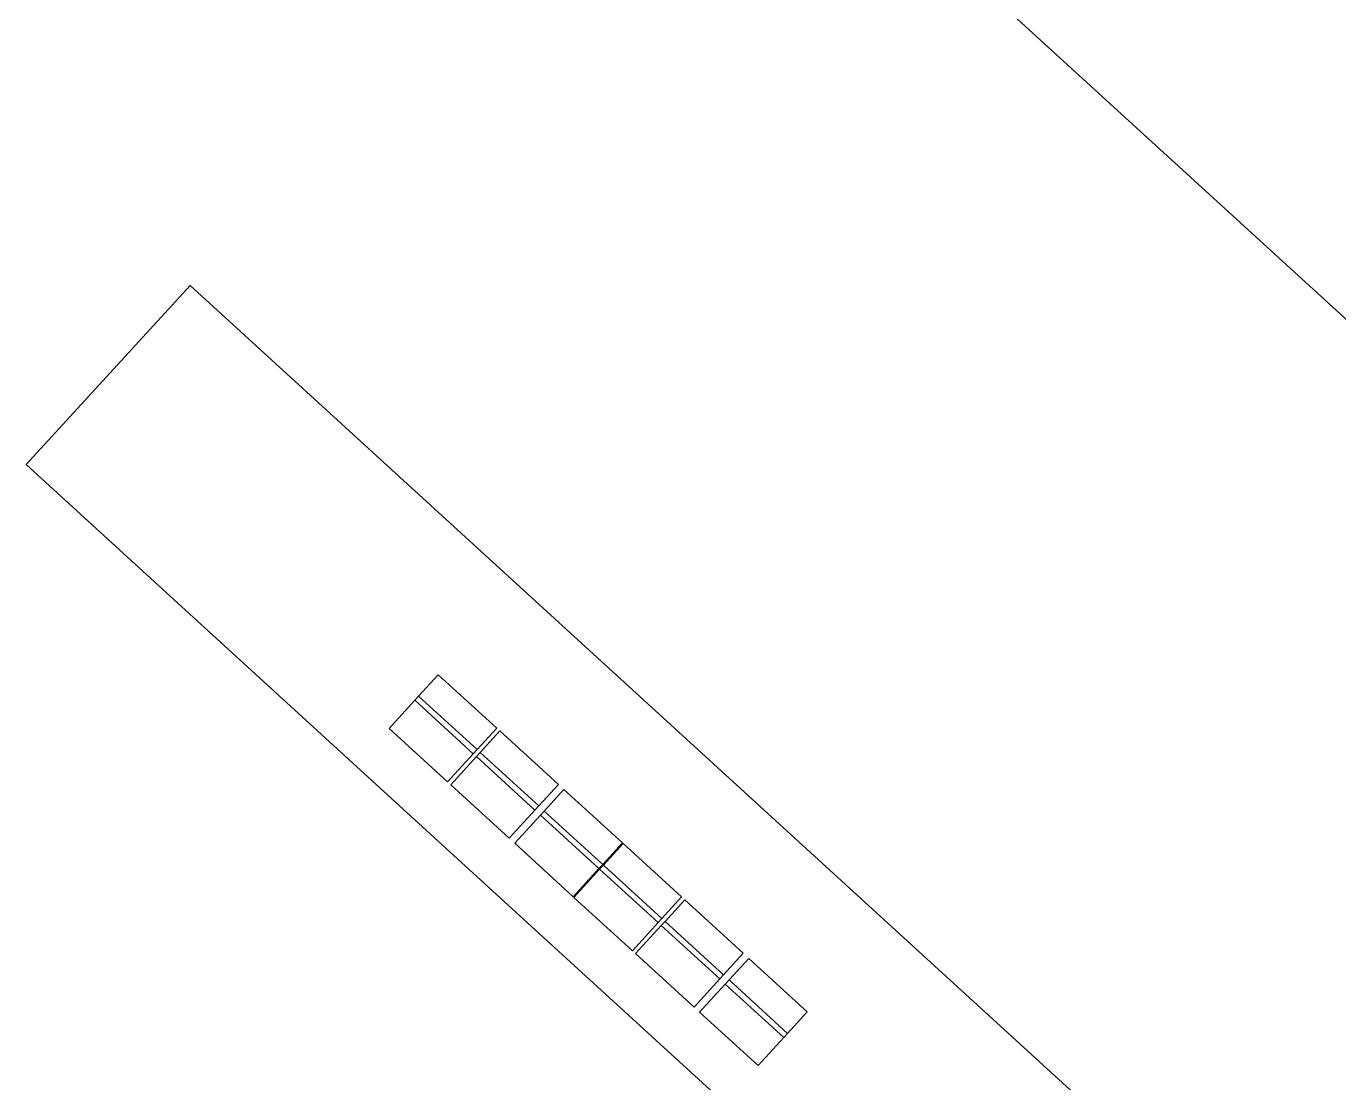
# Model space of a CAD drawing. Header units: metres. Extents: x 750 to 3116, y -341 to 1465.
# Drawn here: x 1590.106 to 1591.836, y 31.636 to 33.028 of the extents above; entities that cross this region are included whole.
import ezdxf

# ---------------------------------------------------------------- set-up
doc = ezdxf.new("R2010")
doc.units = ezdxf.units.M
doc.layers.add('Furniture', color=44, linetype='Continuous', lineweight=5)

# ---------------------------------------------------------------- blocks, each defined once
blk = doc.blocks.new('coffee counter')
at = {"layer": 'Furniture'}
for p, q in [((11493473.3115, 4446058.3521), (11493471.9522, 4446058.3521)), ((11493473.3115, 4446058.3521), (11493473.3115, 4446058.0321)), ((11493472.1694, 4446058.2861), (11493472.065, 4446058.2861)), ((11493472.065, 4446058.2359), (11493472.065, 4446058.2861)), ((11493472.1694, 4446058.2861), (11493472.1694, 4446058.2359)), ((11493472.2838, 4446058.2861), (11493472.1794, 4446058.2861)), ((11493472.1794, 4446058.2359), (11493472.1794, 4446058.2861)), ((11493472.2838, 4446058.2861), (11493472.2838, 4446058.2359)), ((11493472.3938, 4446058.2861), (11493472.2894, 4446058.2861)), ((11493472.2894, 4446058.2359), (11493472.2894, 4446058.2861)), ((11493472.3938, 4446058.2861), (11493472.3938, 4446058.2359)), ((11493472.4994, 4446058.2861), (11493472.395, 4446058.2861)), ((11493472.395, 4446058.2359), (11493472.395, 4446058.2861)), ((11493472.4994, 4446058.2861), (11493472.4994, 4446058.2359)), ((11493472.6138, 4446058.2861), (11493472.5094, 4446058.2861)), ((11493472.5094, 4446058.2359), (11493472.5094, 4446058.2861)), ((11493472.6138, 4446058.2861), (11493472.6138, 4446058.2359)), ((11493472.7238, 4446058.2861), (11493472.6194, 4446058.2861)), ((11493472.6194, 4446058.2359), (11493472.6194, 4446058.2861)), ((11493472.7238, 4446058.2861), (11493472.7238, 4446058.2359)), ((11493472.065, 4446058.2359), (11493472.1694, 4446058.2359)), ((11493472.065, 4446058.2285), (11493472.065, 4446058.2359)), ((11493472.1694, 4446058.2285), (11493472.065, 4446058.2285)), ((11493472.065, 4446058.2285), (11493472.065, 4446058.1901)), ((11493472.1694, 4446058.2285), (11493472.1694, 4446058.2359)), ((11493472.1694, 4446058.2285), (11493472.1694, 4446058.1901)), ((11493472.1794, 4446058.2359), (11493472.2838, 4446058.2359)), ((11493472.1794, 4446058.2285), (11493472.1794, 4446058.2359)), ((11493472.2838, 4446058.2285), (11493472.1794, 4446058.2285)), ((11493472.1794, 4446058.2285), (11493472.1794, 4446058.1901)), ((11493472.2838, 4446058.2285), (11493472.2838, 4446058.2359)), ((11493472.2838, 4446058.2285), (11493472.2838, 4446058.1901)), ((11493472.2894, 4446058.2359), (11493472.3938, 4446058.2359)), ((11493472.2894, 4446058.2285), (11493472.2894, 4446058.2359)), ((11493472.3938, 4446058.2285), (11493472.2894, 4446058.2285)), ((11493472.2894, 4446058.2285), (11493472.2894, 4446058.1901)), ((11493472.3938, 4446058.2285), (11493472.3938, 4446058.2359)), ((11493472.3938, 4446058.2285), (11493472.3938, 4446058.1901)), ((11493472.395, 4446058.2359), (11493472.4994, 4446058.2359)), ((11493472.395, 4446058.2285), (11493472.395, 4446058.2359)), ((11493472.4994, 4446058.2285), (11493472.395, 4446058.2285)), ((11493472.395, 4446058.2285), (11493472.395, 4446058.1901)), ((11493472.4994, 4446058.2285), (11493472.4994, 4446058.2359)), ((11493472.4994, 4446058.2285), (11493472.4994, 4446058.1901)), ((11493472.5094, 4446058.2359), (11493472.6138, 4446058.2359)), ((11493472.5094, 4446058.2285), (11493472.5094, 4446058.2359)), ((11493472.6138, 4446058.2285), (11493472.5094, 4446058.2285)), ((11493472.5094, 4446058.2285), (11493472.5094, 4446058.1901)), ((11493472.6138, 4446058.2285), (11493472.6138, 4446058.2359)), ((11493472.6138, 4446058.2285), (11493472.6138, 4446058.1901)), ((11493472.6194, 4446058.2359), (11493472.7238, 4446058.2359)), ((11493472.6194, 4446058.2285), (11493472.6194, 4446058.2359)), ((11493472.7238, 4446058.2285), (11493472.6194, 4446058.2285)), ((11493472.6194, 4446058.2285), (11493472.6194, 4446058.1901)), ((11493472.7238, 4446058.2285), (11493472.7238, 4446058.2359)), ((11493472.7238, 4446058.2285), (11493472.7238, 4446058.1901)), ((11493472.1694, 4446058.1901), (11493472.065, 4446058.1901)), ((11493472.2838, 4446058.1901), (11493472.1794, 4446058.1901)), ((11493472.3938, 4446058.1901), (11493472.2894, 4446058.1901)), ((11493472.4994, 4446058.1901), (11493472.395, 4446058.1901)), ((11493472.6138, 4446058.1901), (11493472.5094, 4446058.1901)), ((11493472.7238, 4446058.1901), (11493472.6194, 4446058.1901)), ((11493471.1619, 4446058.0321), (11493473.3115, 4446058.0321)), ((11493473.3697, 4446057.0371), (11493471.7619, 4446057.0371))]:
    blk.add_line(p, q, dxfattribs=at)

msp = doc.modelspace()

# ---------------------------------------------------------------- block references
at = {"layer": 'Furniture', "color": 252, "true_color": 0x939598, "rotation": 137.5821482974369}
msp.add_blockref('coffee counter', (11485602.3153, -4470406.8125), dxfattribs=at)

doc.saveas('drawing.dxf')
